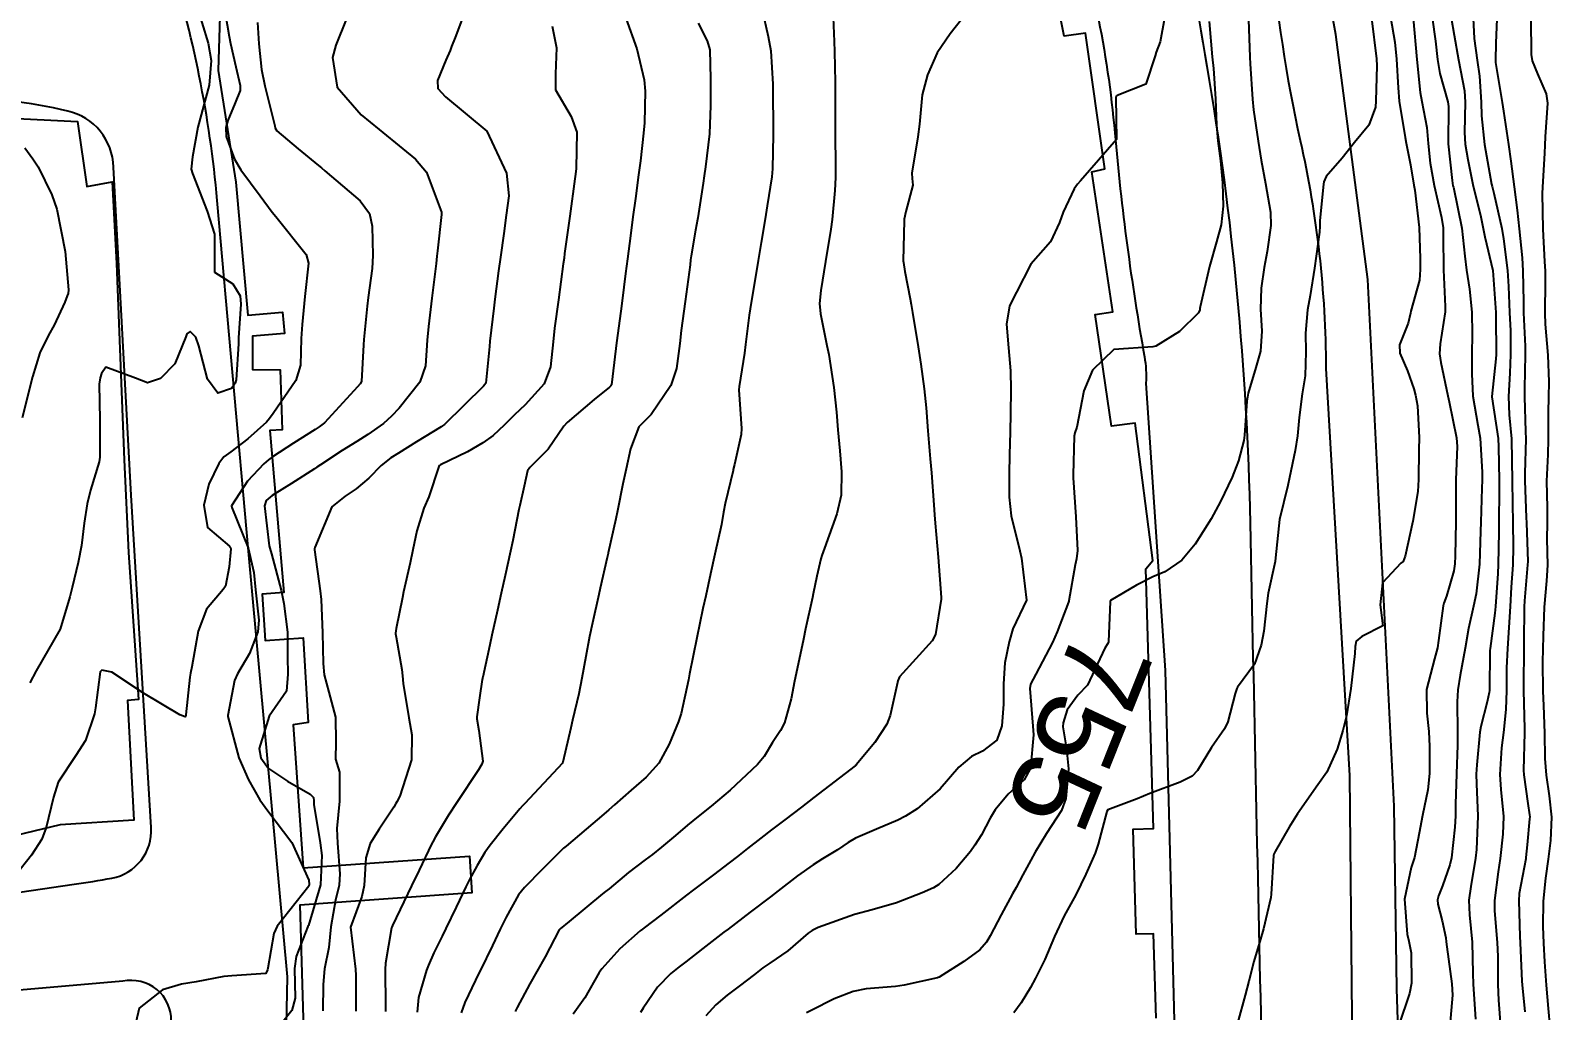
# Model space of a CAD drawing. Header units: metres. Extents: x 318500 to 325275, y 7408834 to 7428799.
# Drawn here: x 321218.3 to 321290.8, y 7409120 to 7409166.7 of the extents above; entities that cross this region are included whole.
import ezdxf
from ezdxf.enums import TextEntityAlignment as Align

# ---------------------------------------------------------------- set-up
doc = ezdxf.new("R2010")
doc.units = ezdxf.units.M
doc.header["$MEASUREMENT"] = 0
for name, color, linetype in [('Canaleta de Drenagem', 151, 'Continuous'), ('Cotas', 45, 'Continuous'), ('Curvas de Nivel 1m', 11, 'Continuous'), ('Curvas de Nivel 5m', 15, 'Continuous'), ('Edificações', 30, 'Continuous'), ('Vias Primárias', 230, 'Continuous')]:
    doc.layers.add(name, color=color, linetype=linetype)
doc.styles.add('ARIAL', font='arial.ttf')

msp = doc.modelspace()

# ---------------------------------------------------------------- linework, layer by layer
at = {"layer": 'Canaleta de Drenagem'}
for points in [[(321249.372, 7409290.234), (321249.697, 7409286.757, 0.086902), (321251.229, 7409281.147, 0.00275), (321257.743, 7409267.502, -0.093903), (321262.235, 7409250.864, 0.050455), (321266.014, 7409229.764, -0.079532), (321267.595, 7409216.573, 0.086585), (321268.046, 7409213.208), (321269.19, 7409207.889), (321275.744, 7409181.262, -0.040826), (321277.451, 7409170.665, 0.035451), (321278.83, 7409161.482, -0.053917), (321280.053, 7409150.623), (321281.177, 7409131.234), (321281.285, 7409119.741), (321281.5, 7409109.523), (321282.344, 7409085.246), (321281.633, 7409043.555), (321280.186, 7409023.382), (321278.371, 7409007.125), (321276.879, 7408998.216), (321270.131, 7408967.899, -0.036702), (321267.644, 7408959.635, 0.067069), (321266.315, 7408954.006, 0.067069)], [(321268.389, 7408955.146), (321268.561, 7408956.738), (321269.57, 7408961.324), (321271.84, 7408966.46), (321274.245, 7408976.26), (321280.124, 7409003.171), (321280.54, 7409007.448), (321282.798, 7409028.507), (321283.854, 7409044.085), (321284.195, 7409071.064), (321284.512, 7409088.009), (321284.098, 7409100.477), (321283.431, 7409121.071), (321283.307, 7409129.777), (321282.048, 7409154.855), (321280.529, 7409166.527), (321277.478, 7409183.2), (321270.713, 7409214.2), (321267.719, 7409226.907, -0.002152), (321265.108, 7409238.206, -0.05927), (321264.171, 7409247.153, 0.067762), (321263.029, 7409256.52, 0.026743), (321260.171, 7409265.439, 0.025155)]]:
    msp.add_lwpolyline(points, format="xyb", dxfattribs=at)
at = {"layer": 'Curvas de Nivel 1m', "flags": 128}
for points, elevation in [([(321227.525, 7409168.106), (321227.809, 7409166.438), (321227.87, 7409166.103), (321228.123, 7409164.985), (321228.324, 7409164.097), (321228.335, 7409163.868), (321228.098, 7409163.275), (321227.745, 7409162.435), (321227.653, 7409162.096), (321227.655, 7409161.675), (321228.065, 7409160.584), (321228.362, 7409160.087), (321229.28, 7409158.839), (321229.857, 7409158.072), (321230.027, 7409157.861), (321231.473, 7409156.048), (321231.586, 7409155.637), (321231.418, 7409154.048), (321231.286, 7409152.725), (321231.243, 7409152.051), (321231.197, 7409150.785), (321230.986, 7409150.054), (321229.904, 7409148.482), (321229.734, 7409148.239), (321229.588, 7409148.073), (321228.698, 7409147.272), (321227.879, 7409146.658), (321227.555, 7409146.415), (321227.317, 7409146.098), (321226.84, 7409145.12), (321226.592, 7409144.109), (321226.779, 7409143.055), (321227.821, 7409142.163), (321227.87, 7409142.089), (321227.883, 7409142.026), (321227.806, 7409141.174), (321227.628, 7409140.257), (321227.519, 7409140.094), (321226.722, 7409139.16), (321226.327, 7409138.111), (321226.034, 7409136.407), (321225.963, 7409136.117), (321225.926, 7409135.929), (321225.737, 7409134.12), (321225.734, 7409134.095), (321225.709, 7409134.03), (321225.455, 7409134.124), (321223.725, 7409135.163), (321222.211, 7409136.165), (321221.741, 7409136.259), (321221.657, 7409136.171), (321221.435, 7409134.454), (321221.384, 7409134.175), (321220.959, 7409132.912), (321220.505, 7409132.188), (321219.667, 7409130.928), (321219.439, 7409130.203), (321219.09, 7409128.756), (321218.874, 7409128.211), (321218.394, 7409127.443), (321217.603, 7409126.461)], 767), ([(321226.198, 7409168.081), (321226.806, 7409166.113), (321226.951, 7409165.289), (321226.845, 7409164.113), (321226.687, 7409163.526), (321226.312, 7409162.117), (321226.066, 7409160.697), (321226.003, 7409160.121), (321226.057, 7409159.915), (321226.759, 7409158.109), (321227.104, 7409157.013), (321227.104, 7409156.103), (321227.101, 7409155.214), (321227.986, 7409154.66), (321228.329, 7409154.087), (321228.369, 7409153.691), (321228.254, 7409152.087), (321228.243, 7409151.79), (321228.138, 7409150.088), (321228.086, 7409149.921), (321227.916, 7409149.662), (321227.268, 7409149.454), (321226.778, 7409150.107), (321226.354, 7409151.704), (321226.213, 7409152.116), (321225.954, 7409152.378), (321225.796, 7409152.279), (321225.738, 7409152.123), (321225.214, 7409150.848), (321224.534, 7409150.141), (321223.918, 7409149.936), (321223.338, 7409150.156), (321221.928, 7409150.687), (321221.716, 7409150.38), (321221.656, 7409150.174), (321221.613, 7409149.87), (321221.642, 7409148.174), (321221.643, 7409146.404), (321221.606, 7409146.174), (321221.203, 7409144.827), (321221.039, 7409144.182), (321220.899, 7409143.252), (321220.775, 7409142.186), (321220.615, 7409141.381), (321220.334, 7409140.192), (321220.221, 7409139.755), (321219.76, 7409138.2), (321218.606, 7409136.217), (321218.302, 7409135.651)], 768), ([(321239.155, 7409167.945), (321238.577, 7409166.386), (321238.402, 7409165.956), (321238.33, 7409165.764), (321238.13, 7409165.301), (321237.735, 7409164.346), (321237.752, 7409163.965), (321238.104, 7409163.554), (321240.08, 7409161.93), (321241.014, 7409159.92), (321241.124, 7409158.839), (321240.998, 7409157.92), (321240.883, 7409157.056), (321240.727, 7409155.923), (321240.642, 7409155.275), (321240.466, 7409153.925), (321240.407, 7409153.492), (321240.224, 7409151.927), (321240.2, 7409151.673), (321240.034, 7409149.929), (321239.991, 7409149.858), (321239.919, 7409149.788), (321238.059, 7409147.958), (321237.97, 7409147.888), (321237.898, 7409147.844), (321236.734, 7409147.131), (321235.879, 7409146.594), (321235.508, 7409146.361), (321235.051, 7409145.998), (321234.461, 7409145.404), (321233.853, 7409144.886), (321233.326, 7409144.54), (321232.698, 7409144.027), (321231.882, 7409142.1), (321231.867, 7409142.039), (321231.868, 7409141.991), (321232.146, 7409140.035), (321232.191, 7409139.627), (321232.252, 7409138.033), (321232.286, 7409136.572), (321232.339, 7409136.031), (321232.552, 7409135.203), (321232.869, 7409134.023), (321232.884, 7409132.83), (321232.879, 7409132.022), (321233.057, 7409131.402), (321233.068, 7409130.019), (321232.941, 7409128.72), (321232.966, 7409128.02), (321233.079, 7409126.547), (321233.044, 7409126.018), (321232.879, 7409125.307), (321232.651, 7409124.024), (321232.548, 7409123.043), (321232.344, 7409122.028), (321232.29, 7409121.277), (321232.264, 7409120.029)], 764), ([(321246.697, 7409167.302), (321247.228, 7409165.839), (321247.578, 7409164.375), (321247.631, 7409163.835), (321247.592, 7409162.33), (321247.55, 7409161.835), (321247.397, 7409160.506), (321247.309, 7409159.838), (321247.161, 7409158.721), (321247.043, 7409157.84), (321246.923, 7409156.935), (321246.781, 7409155.842), (321246.694, 7409155.142), (321246.525, 7409153.845), (321246.461, 7409153.357), (321246.255, 7409151.847), (321246.22, 7409151.573), (321246.019, 7409149.849), (321245.98, 7409149.789), (321245.919, 7409149.734), (321245.192, 7409149.14), (321243.902, 7409148.054), (321243.752, 7409147.882), (321243.003, 7409146.773), (321242.133, 7409145.906), (321242.024, 7409145.751), (321241.857, 7409145.021), (321241.652, 7409144.103), (321241.61, 7409143.912), (321241.317, 7409142.423), (321241.213, 7409141.916), (321240.958, 7409140.763), (321240.769, 7409139.92), (321240.587, 7409139.113), (321240.325, 7409137.924), (321240.222, 7409137.458), (321239.885, 7409135.929), (321239.859, 7409135.808), (321239.725, 7409134.93), (321239.608, 7409134.036), (321239.611, 7409133.931), (321239.702, 7409133.379), (321239.882, 7409131.928), (321239.837, 7409131.77), (321239.676, 7409131.514), (321238.655, 7409129.945), (321238.259, 7409129.343), (321237.635, 7409128.311), (321237.511, 7409128.083), (321237.448, 7409127.963), (321236.85, 7409126.733), (321236.485, 7409125.977), (321235.581, 7409124.093), (321235.551, 7409124.019), (321235.542, 7409123.99), (321235.248, 7409122.299), (321235.234, 7409121.993), (321235.25, 7409120.266), (321235.252, 7409119.993)], 762), ([(321256.563, 7409167.714), (321256.633, 7409166.201), (321256.648, 7409165.712), (321256.667, 7409164.26), (321256.669, 7409163.712), (321256.673, 7409162.295), (321256.675, 7409161.711), (321256.685, 7409160.33), (321256.683, 7409159.711), (321256.663, 7409159.099), (321256.534, 7409157.712), (321256.472, 7409157.265), (321256.22, 7409155.717), (321255.986, 7409154.332), (321255.931, 7409153.721), (321255.973, 7409153.224), (321256.285, 7409151.715), (321256.369, 7409151.289), (321256.608, 7409149.71), (321256.736, 7409148.535), (321256.808, 7409147.706), (321256.89, 7409146.699), (321256.978, 7409145.703), (321256.966, 7409144.591), (321256.754, 7409143.706), (321256.172, 7409142.063), (321256.033, 7409141.717), (321255.984, 7409141.551), (321255.805, 7409140.732), (321255.625, 7409139.89), (321255.587, 7409139.723), (321255.268, 7409138.228), (321255.161, 7409137.729), (321255.002, 7409136.981), (321254.745, 7409135.735), (321254.573, 7409134.892), (321254.254, 7409133.742), (321254.07, 7409133.379), (321253.696, 7409132.803), (321253.293, 7409132.147), (321252.977, 7409131.757), (321251.668, 7409130.539), (321250.761, 7409129.783), (321250.154, 7409129.291), (321249.646, 7409128.873), (321249.067, 7409128.38), (321248.407, 7409127.818), (321247.971, 7409127.478), (321247.621, 7409127.22), (321246.829, 7409126.621), (321245.907, 7409125.847), (321245.739, 7409125.708), (321245.597, 7409125.595), (321244.003, 7409124.292), (321243.581, 7409123.94), (321243.533, 7409123.881), (321242.855, 7409122.596), (321242.457, 7409121.896), (321242.121, 7409121.321), (321241.524, 7409120.188), (321241.432, 7409120)], 759), ([(321262.998, 7409167.627), (321262.149, 7409166.562), (321261.533, 7409165.649), (321261.073, 7409164.604), (321260.823, 7409163.659), (321260.693, 7409162.265), (321260.615, 7409161.662), (321260.323, 7409159.926), (321260.335, 7409159.666), (321260.372, 7409159.349), (321260.036, 7409158.095), (321259.964, 7409157.737), (321259.959, 7409157.671), (321259.921, 7409155.751), (321259.926, 7409155.671), (321259.996, 7409155.243), (321260.252, 7409153.935), (321260.294, 7409153.665), (321260.351, 7409153.287), (321260.634, 7409151.66), (321260.76, 7409150.835), (321260.911, 7409149.655), (321261.003, 7409148.746), (321261.096, 7409147.652), (321261.208, 7409146.322), (321261.26, 7409145.649), (321261.373, 7409144.121), (321261.411, 7409143.646), (321261.446, 7409143.255), (321261.589, 7409141.643), (321261.724, 7409139.708), (321261.724, 7409139.641), (321261.451, 7409137.959), (321261.299, 7409137.647), (321259.743, 7409135.94), (321259.665, 7409135.746), (321259.645, 7409135.671), (321259.297, 7409134.094), (321259.139, 7409133.676), (321258.571, 7409132.807), (321257.681, 7409131.752), (321257.655, 7409131.716), (321257.624, 7409131.691), (321255.665, 7409130.187), (321255.071, 7409129.729), (321254.272, 7409129.119), (321253.643, 7409128.648), (321253.132, 7409128.26), (321252.498, 7409127.761), (321252.014, 7409127.376), (321251.62, 7409127.074), (321250.882, 7409126.51), (321249.928, 7409125.795), (321249.597, 7409125.545), (321248.363, 7409124.593), (321247.582, 7409123.99), (321247.492, 7409123.92), (321247.378, 7409123.832), (321246.42, 7409122.988), (321245.553, 7409122.024), (321245.478, 7409121.925), (321245.431, 7409121.852), (321244.749, 7409120.645), (321244.194, 7409119.87)], 758), ([(321272.371, 7409167.303), (321272.15, 7409166.173), (321271.968, 7409165.686), (321271.914, 7409165.512), (321271.469, 7409164.167), (321270.111, 7409163.619), (321270.057, 7409163.585), (321270.043, 7409163.531), (321270.08, 7409161.53), (321268.362, 7409159.555), (321268.216, 7409159.399), (321268.054, 7409159.173), (321267.539, 7409158.066), (321267.366, 7409157.57), (321266.932, 7409156.661), (321266, 7409155.59), (321265.319, 7409154.264), (321264.982, 7409153.6), (321264.831, 7409152.738), (321264.93, 7409151.6), (321265.026, 7409150.507), (321265.044, 7409149.599), (321265.026, 7409148.482), (321265.004, 7409147.599), (321264.978, 7409146.505), (321264.969, 7409145.599), (321264.963, 7409144.49), (321265.054, 7409143.598), (321265.478, 7409141.939), (321265.553, 7409141.593), (321265.79, 7409139.59), (321265.136, 7409138.229), (321264.96, 7409137.598), (321264.752, 7409136.598), (321264.697, 7409135.6), (321264.697, 7409134.628), (321264.609, 7409133.601), (321264.38, 7409132.923), (321263.692, 7409132.395), (321263.168, 7409132.138), (321262.567, 7409131.627), (321261.67, 7409130.602), (321260.583, 7409129.656), (321260.018, 7409129.302), (321259.652, 7409129.111), (321258.648, 7409128.677), (321257.638, 7409128.251), (321257.288, 7409128.043), (321256.778, 7409127.703), (321256.074, 7409127.263), (321255.619, 7409126.977), (321254.886, 7409126.456), (321253.959, 7409125.745), (321253.597, 7409125.466), (321252.624, 7409124.725), (321251.582, 7409123.925), (321251.378, 7409123.773), (321250.365, 7409122.991), (321249.559, 7409122.369), (321249.237, 7409122.123), (321248.849, 7409121.811), (321248.208, 7409121.152), (321247.525, 7409120.153), (321247.405, 7409119.948)], 757), ([(321282.227, 7409167.312), (321282.46, 7409165.367), (321282.473, 7409165.029), (321282.437, 7409163.367), (321282.411, 7409163.063), (321282.098, 7409162.21), (321281.408, 7409161.38), (321280.827, 7409160.641), (321280.065, 7409159.765), (321279.954, 7409159.509), (321279.936, 7409159.402), (321279.768, 7409157.67), (321279.765, 7409157.404), (321279.745, 7409157.122), (321279.504, 7409155.408), (321279.295, 7409154.106), (321279.181, 7409153.412), (321279.075, 7409152.301), (321279.102, 7409151.413), (321279.07, 7409150.276), (321278.918, 7409149.415), (321278.774, 7409148.283), (321278.704, 7409147.418), (321278.586, 7409146.723), (321278.316, 7409145.423), (321278.237, 7409145.052), (321277.84, 7409143.43), (321277.656, 7409141.597), (321277.633, 7409141.432), (321277.309, 7409139.923), (321277.238, 7409139.436), (321277.098, 7409138.108), (321276.968, 7409137.438), (321276.655, 7409136.537), (321275.847, 7409135.449), (321275.803, 7409135.385), (321275.735, 7409135.147), (321275.382, 7409133.788), (321275.216, 7409133.457), (321274.599, 7409132.564), (321273.939, 7409131.476), (321273.677, 7409131.204), (321273.107, 7409130.921), (321271.669, 7409130.384), (321271.059, 7409130.123), (321269.661, 7409129.608), (321269.623, 7409129.531), (321269.207, 7409127.966), (321269.056, 7409127.539), (321268.622, 7409126.537), (321268.133, 7409125.552), (321267.59, 7409124.56), (321267.122, 7409123.567), (321266.661, 7409122.476), (321266.225, 7409121.58), (321265.986, 7409121.14), (321265.532, 7409120.41), (321265.189, 7409119.929)], 754), ([(321283.127, 7409167.36), (321283.343, 7409166.167), (321283.422, 7409165.357), (321283.491, 7409163.985), (321283.542, 7409163.356), (321283.828, 7409161.617), (321283.875, 7409161.352), (321284.075, 7409160.326), (321284.249, 7409159.347), (321284.289, 7409159.114), (321284.497, 7409157.343), (321284.539, 7409155.866), (321284.544, 7409155.342), (321284.509, 7409154.836), (321284.103, 7409153.348), (321284.077, 7409153.25), (321283.972, 7409152.788), (321283.566, 7409151.744), (321283.574, 7409151.354), (321283.942, 7409150.51), (321284.24, 7409149.652), (321284.324, 7409149.344), (321284.422, 7409148.843), (321284.502, 7409147.341), (321284.485, 7409146.747), (321284.465, 7409145.341), (321284.438, 7409144.765), (321284.196, 7409143.345), (321283.823, 7409141.682), (321283.735, 7409141.437), (321283.627, 7409141.352), (321282.751, 7409140.416), (321282.63, 7409139.362), (321282.77, 7409138.365), (321281.767, 7409137.855), (321281.499, 7409137.639), (321281.44, 7409137.375), (321281.428, 7409137.046), (321281.237, 7409135.378), (321281.028, 7409134.073), (321280.866, 7409133.383), (321280.591, 7409132.493), (321280.091, 7409131.394), (321279.674, 7409130.786), (321278.702, 7409129.414), (321278.298, 7409128.772), (321277.633, 7409127.621), (321277.575, 7409127.487), (321277.561, 7409127.431), (321277.441, 7409125.593), (321277.422, 7409125.432), (321277.079, 7409123.941), (321276.933, 7409123.436), (321276.62, 7409122.384), (321276.387, 7409121.442), (321276.214, 7409120.77), (321275.848, 7409119.447)], 753), ([(321284.214, 7409167.305), (321284.39, 7409165.346), (321284.538, 7409163.766), (321284.621, 7409163.342), (321284.859, 7409162.1), (321284.924, 7409161.337), (321285.015, 7409160.397), (321285.213, 7409159.333), (321285.555, 7409157.809), (321285.631, 7409157.326), (321285.643, 7409156.943), (321285.658, 7409155.325), (321285.736, 7409153.571), (321285.726, 7409153.324), (321285.492, 7409151.792), (321285.469, 7409151.327), (321285.526, 7409150.906), (321285.866, 7409149.321), (321285.926, 7409149.034), (321286.279, 7409147.314), (321286.306, 7409146.902), (321286.236, 7409145.315), (321286.236, 7409143.704), (321286.238, 7409143.314), (321286.211, 7409141.7), (321286.195, 7409141.314), (321286.148, 7409140.982), (321285.797, 7409139.775), (321285.671, 7409139.442), (321285.633, 7409139.322), (321285.423, 7409137.667), (321285.371, 7409137.326), (321285.222, 7409136.795), (321284.837, 7409135.334), (321284.855, 7409134.201), (321284.948, 7409133.331), (321284.982, 7409132.613), (321284.989, 7409131.33), (321284.902, 7409130.561), (321284.654, 7409129.335), (321284.499, 7409128.485), (321284.267, 7409127.34), (321284.115, 7409126.85), (321283.8, 7409125.347), (321283.917, 7409123.679), (321284.001, 7409123.344), (321284.118, 7409122.796), (321284.125, 7409121.341), (321284.033, 7409120.853), (321283.52, 7409119.35)], 752), ([(321285.112, 7409167.336), (321285.28, 7409166.206), (321285.374, 7409165.331), (321285.474, 7409164.674), (321285.866, 7409163.324), (321285.89, 7409163.106), (321285.878, 7409161.323), (321286.064, 7409159.577), (321286.107, 7409159.319), (321286.127, 7409159.251), (321286.526, 7409157.313), (321286.673, 7409155.967), (321286.757, 7409155.309), (321286.895, 7409154.408), (321287, 7409153.305), (321287.014, 7409152.254), (321287.003, 7409151.304), (321287.011, 7409150.375), (321287.054, 7409149.303), (321287.291, 7409147.917), (321287.4, 7409147.297), (321287.493, 7409145.678), (321287.493, 7409145.296), (321287.483, 7409144.915), (321287.434, 7409143.296), (321287.425, 7409142.878), (321287.368, 7409141.297), (321287.211, 7409139.886), (321287.085, 7409139.301), (321286.844, 7409138.234), (321286.68, 7409137.306), (321286.448, 7409136.011), (321286.335, 7409135.311), (321286.299, 7409134.744), (321286.322, 7409133.311), (321286.323, 7409132.688), (321286.279, 7409131.311), (321286.226, 7409129.872), (321286.22, 7409129.312), (321286.194, 7409128.77), (321286.028, 7409127.314), (321285.96, 7409126.979), (321285.61, 7409125.982), (321285.413, 7409125.513), (321285.365, 7409125.324), (321285.386, 7409125.111), (321285.59, 7409124.315), (321285.769, 7409123.505), (321285.788, 7409123.317), (321285.812, 7409123.081), (321286.059, 7409121.312), (321286.085, 7409120.768), (321285.961, 7409119.313)], 751), ([(321287.072, 7409167.306), (321287.115, 7409166.346), (321287.254, 7409165.303), (321287.369, 7409164.542), (321287.444, 7409163.3), (321287.463, 7409162.659), (321287.613, 7409161.297), (321287.948, 7409159.406), (321287.973, 7409159.291), (321288.055, 7409158.965), (321288.438, 7409157.286), (321288.52, 7409156.79), (321288.697, 7409155.283), (321288.747, 7409154.535), (321288.805, 7409153.282), (321288.84, 7409152.408), (321288.85, 7409151.281), (321288.822, 7409150.401), (321288.754, 7409149.282), (321288.786, 7409148.412), (321288.888, 7409147.28), (321288.916, 7409146.248), (321288.922, 7409145.279), (321288.947, 7409144.191), (321288.954, 7409143.279), (321288.97, 7409142.142), (321288.952, 7409141.279), (321288.875, 7409140.208), (321288.823, 7409139.28), (321288.774, 7409138.286), (321288.697, 7409137.281), (321288.659, 7409136.373), (321288.661, 7409135.281), (321288.629, 7409134.379), (321288.51, 7409133.282), (321288.425, 7409132.557), (321288.342, 7409131.283), (321288.383, 7409130.573), (321288.513, 7409129.281), (321288.487, 7409128.442), (321288.349, 7409127.283), (321288.255, 7409126.649), (321288.092, 7409125.285), (321288.092, 7409124.788), (321288.216, 7409123.284), (321288.24, 7409122.613), (321288.24, 7409121.283), (321288.278, 7409120.543), (321288.373, 7409119.281)], 749), ([(321229.159, 7409167.094), (321229.218, 7409166.084), (321229.344, 7409164.859), (321229.502, 7409164.079), (321229.975, 7409162.178), (321230.004, 7409162.071), (321230.079, 7409161.94), (321231.093, 7409161.077), (321232.062, 7409160.284), (321232.197, 7409160.173), (321232.366, 7409160.035), (321234.039, 7409158.609), (321234.49, 7409158.005), (321234.619, 7409157.406), (321234.649, 7409156.004), (321234.616, 7409155.382), (321234.435, 7409154.005), (321234.386, 7409153.594), (321234.226, 7409152.007), (321234.209, 7409151.744), (321234.103, 7409150.008), (321234.042, 7409149.886), (321233.917, 7409149.749), (321232.346, 7409148.033), (321232.098, 7409147.836), (321231.895, 7409147.711), (321230.874, 7409147.066), (321229.875, 7409146.422), (321229.676, 7409146.269), (321229.451, 7409146.074), (321228.681, 7409145.259), (321227.923, 7409144.089), (321227.932, 7409143.996), (321228.707, 7409142.081), (321228.975, 7409140.906), (321229.064, 7409140.077), (321229.215, 7409138.629), (321229.172, 7409138.076), (321228.775, 7409137.055), (321228.208, 7409136.085), (321228.065, 7409135.757), (321227.747, 7409134.09), (321227.748, 7409134.051), (321228.268, 7409132.084), (321228.725, 7409131.024), (321229.26, 7409130.074), (321229.652, 7409129.559), (321230.784, 7409128.053), (321231.603, 7409126.25), (321231.622, 7409126.04), (321231.599, 7409125.96), (321230.092, 7409124.062), (321229.926, 7409123.713), (321229.65, 7409122.069), (321229.635, 7409121.983), (321229.546, 7409121.805), (321227.935, 7409121.696), (321227.544, 7409121.666), (321226.238, 7409121.411), (321225.538, 7409121.298), (321224.635, 7409121.032), (321223.52, 7409120.15), (321223.131, 7409118.526)], 766), ([(321243.186, 7409166.93), (321243.402, 7409165.891), (321243.351, 7409164.662), (321243.35, 7409163.891), (321244.091, 7409162.626), (321244.365, 7409161.876), (321244.334, 7409160.148), (321244.299, 7409159.876), (321244.272, 7409159.662), (321244.03, 7409157.88), (321243.788, 7409156.098), (321243.758, 7409155.884), (321243.723, 7409155.61), (321243.493, 7409153.887), (321243.311, 7409152.539), (321243.233, 7409151.891), (321243.117, 7409150.707), (321242.819, 7409149.897), (321241.91, 7409148.885), (321241.402, 7409148.418), (321240.902, 7409147.92), (321240.381, 7409147.436), (321239.887, 7409147.089), (321239.164, 7409146.657), (321237.871, 7409146.03), (321237.827, 7409146.004), (321237.787, 7409145.961), (321237.31, 7409144.506), (321237.082, 7409143.971), (321236.743, 7409142.89), (321236.559, 7409141.979), (321236.425, 7409141.366), (321236.118, 7409139.985), (321236.059, 7409139.713), (321235.764, 7409138.244), (321235.727, 7409138.024), (321235.727, 7409137.99), (321235.758, 7409137.822), (321236.039, 7409136.281), (321236.06, 7409135.985), (321236.098, 7409135.621), (321236.366, 7409133.98), (321236.5, 7409133.176), (321236.485, 7409131.978), (321235.93, 7409130.253), (321235.798, 7409129.988), (321235.751, 7409129.897), (321235.656, 7409129.734), (321234.951, 7409128.686), (321234.519, 7409128.001), (321234.31, 7409127.313), (321234.23, 7409126.004), (321234.126, 7409125.474), (321233.58, 7409124.01), (321233.816, 7409122.007), (321233.832, 7409121.72), (321233.845, 7409120.007)], 763), ([(321250.153, 7409167.075), (321250.578, 7409166.227), (321250.696, 7409165.792), (321250.742, 7409164.413), (321250.738, 7409163.791), (321250.738, 7409163.152), (321250.681, 7409161.791), (321250.501, 7409160.23), (321250.441, 7409159.794), (321250.394, 7409159.455), (321250.125, 7409157.799), (321250.113, 7409157.714), (321250.021, 7409157.204), (321249.817, 7409155.989), (321249.788, 7409155.803), (321249.76, 7409155.566), (321249.531, 7409153.807), (321249.344, 7409152.424), (321249.268, 7409151.81), (321249.12, 7409150.625), (321248.851, 7409149.816), (321247.906, 7409148.432), (321247.604, 7409148.132), (321247.324, 7409147.836), (321246.924, 7409146.8), (321246.713, 7409145.842), (321246.567, 7409145.136), (321246.303, 7409143.845), (321246.222, 7409143.46), (321245.868, 7409141.85), (321245.861, 7409141.808), (321245.817, 7409141.622), (321245.487, 7409140.162), (321245.42, 7409139.856), (321245.116, 7409138.513), (321244.977, 7409137.862), (321244.792, 7409136.906), (321244.612, 7409135.867), (321244.467, 7409135.13), (321244.163, 7409133.873), (321244.076, 7409133.503), (321243.708, 7409131.88), (321243.68, 7409131.832), (321241.889, 7409129.907), (321241.776, 7409129.79), (321241.656, 7409129.657), (321240.863, 7409128.696), (321240.232, 7409127.924), (321239.979, 7409127.572), (321239.615, 7409126.957), (321239.256, 7409126.285), (321239.08, 7409125.938), (321238.616, 7409124.971), (321238.126, 7409123.952), (321237.947, 7409123.582), (321237.562, 7409122.79), (321237.306, 7409122.212), (321237.213, 7409121.965), (321236.832, 7409120.669), (321236.758, 7409119.971)], 761), ([(321274.492, 7409167.148), (321274.642, 7409165.472), (321274.694, 7409164.909), (321274.796, 7409163.47), (321274.838, 7409162.209), (321274.908, 7409161.468), (321275.036, 7409160.505), (321275.121, 7409159.464), (321275.156, 7409158.351), (321275.062, 7409157.465), (321274.838, 7409156.647), (321274.503, 7409155.472), (321274.062, 7409153.56), (321274.048, 7409153.479), (321274.039, 7409153.419), (321273.977, 7409153.28), (321273.075, 7409152.382), (321271.953, 7409151.692), (321271.811, 7409151.652), (321269.95, 7409151.53), (321268.93, 7409150.55), (321268.518, 7409149.551), (321268.181, 7409147.834), (321268.095, 7409147.557), (321268.06, 7409147.395), (321268.015, 7409145.558), (321268.019, 7409145.407), (321268.132, 7409143.556), (321268.219, 7409141.949), (321268.168, 7409141.555), (321268.102, 7409141.269), (321267.811, 7409139.56), (321267.807, 7409139.543), (321267.789, 7409139.493), (321267.254, 7409138.081), (321267.026, 7409137.571), (321266.233, 7409136.07), (321265.982, 7409135.586), (321265.949, 7409135.374), (321266.094, 7409133.584), (321266.12, 7409133.168), (321265.98, 7409131.586), (321265.674, 7409131.026), (321264.91, 7409130.355), (321264.292, 7409129.604), (321264.062, 7409129.198), (321263.642, 7409128.417), (321263.331, 7409127.918), (321263.115, 7409127.618), (321262.439, 7409126.807), (321261.606, 7409126.05), (321261.355, 7409125.892), (321260.815, 7409125.652), (321259.595, 7409125.171), (321258.435, 7409124.838), (321257.589, 7409124.611), (321255.87, 7409124.003), (321255.581, 7409123.857), (321255.394, 7409123.723), (321254.412, 7409122.893), (321253.558, 7409122.297), (321253.236, 7409122.072), (321252.832, 7409121.757), (321252.106, 7409121.2), (321251.535, 7409120.768), (321250.988, 7409120.318), (321250.506, 7409119.785)], 756), ([(321288.188, 7409167.272), (321288.153, 7409166.123), (321288.13, 7409165.3), (321288.139, 7409165.198), (321288.448, 7409163.287), (321288.507, 7409162.885), (321288.757, 7409161.283), (321288.86, 7409160.501), (321289.021, 7409159.28), (321289.159, 7409158.163), (321289.262, 7409157.278), (321289.397, 7409155.896), (321289.427, 7409155.276), (321289.46, 7409153.803), (321289.473, 7409153.275), (321289.543, 7409151.688), (321289.549, 7409151.274), (321289.517, 7409149.691), (321289.509, 7409149.274), (321289.562, 7409147.616), (321289.57, 7409147.273), (321289.533, 7409145.615), (321289.533, 7409145.273), (321289.598, 7409143.527), (321289.608, 7409143.272), (321289.667, 7409141.427), (321289.662, 7409141.272), (321289.506, 7409139.561), (321289.492, 7409139.273), (321289.483, 7409137.563), (321289.477, 7409137.273), (321289.46, 7409135.555), (321289.463, 7409135.273), (321289.51, 7409133.476), (321289.509, 7409133.272), (321289.461, 7409131.495), (321289.475, 7409131.272), (321289.666, 7409129.907), (321289.754, 7409129.361), (321289.764, 7409129.268), (321289.759, 7409129.168), (321289.64, 7409127.941), (321289.576, 7409127.326), (321289.569, 7409127.271), (321289.264, 7409125.615), (321289.236, 7409125.274), (321289.288, 7409123.568), (321289.303, 7409123.273), (321289.383, 7409121.442), (321289.395, 7409121.272), (321289.531, 7409119.98)], 748), ([(321289.809, 7409167.274), (321289.836, 7409165.582), (321289.883, 7409165.273), (321290.131, 7409164.649), (321290.549, 7409163.696), (321290.608, 7409163.263), (321290.492, 7409161.663), (321290.482, 7409161.264), (321290.473, 7409160.875), (321290.37, 7409159.265), (321290.36, 7409158.961), (321290.394, 7409157.265), (321290.47, 7409155.719), (321290.493, 7409155.263), (321290.5, 7409154.765), (321290.477, 7409153.263), (321290.5, 7409152.734), (321290.62, 7409151.26), (321290.666, 7409149.988), (321290.656, 7409149.259), (321290.638, 7409148.54), (321290.647, 7409147.259), (321290.617, 7409146.532), (321290.565, 7409145.26), (321290.598, 7409144), (321290.595, 7409143.259), (321290.585, 7409142.513), (321290.606, 7409141.258), (321290.565, 7409140.502), (321290.45, 7409139.26), (321290.404, 7409137.888), (321290.384, 7409137.261), (321290.367, 7409136.654), (321290.382, 7409135.26), (321290.411, 7409134.579), (321290.463, 7409133.259), (321290.488, 7409132.054), (321290.538, 7409131.257), (321290.685, 7409130.269), (321290.803, 7409129.253), (321290.749, 7409128.147), (321290.644, 7409127.255), (321290.521, 7409126.352), (321290.4, 7409125.258), (321290.384, 7409124.054), (321290.42, 7409123.257), (321290.465, 7409122.358), (321290.538, 7409121.255), (321290.643, 7409120.144), (321290.72, 7409119.252)], 747), ([(321218.069, 7409161.134), (321218.451, 7409160.611), (321218.708, 7409160.22), (321219.357, 7409158.893), (321219.592, 7409158.207), (321220, 7409156.2), (321220.145, 7409154.361), (321220.13, 7409154.198), (321220.09, 7409154.087), (321219.974, 7409153.784), (321219.476, 7409152.688), (321219.201, 7409152.211), (321218.781, 7409151.373), (321218.436, 7409150.222), (321217.948, 7409148.277)], 769)]:
    msp.add_lwpolyline(points, dxfattribs=dict(at, elevation=elevation))
at = {"layer": 'Curvas de Nivel 5m', "flags": 128}
for points, elevation in [([(321253.185, 7409167.76), (321253.476, 7409166.427), (321253.612, 7409165.755), (321253.699, 7409164.171), (321253.701, 7409163.754), (321253.719, 7409162.12), (321253.72, 7409161.754), (321253.693, 7409160.125), (321253.663, 7409159.754), (321253.43, 7409158.365), (321253.332, 7409157.757), (321253.148, 7409156.624), (321253, 7409155.76), (321252.857, 7409154.896), (321252.676, 7409153.763), (321252.58, 7409153.155), (321252.399, 7409151.766), (321252.358, 7409151.352), (321252.095, 7409149.768), (321252.088, 7409149.599), (321252.218, 7409147.767), (321252.19, 7409147.472), (321251.874, 7409146.042), (321251.822, 7409145.819), (321251.808, 7409145.771), (321251.435, 7409144.188), (321251.36, 7409143.777), (321251.254, 7409143.199), (321250.945, 7409141.783), (321250.743, 7409140.849), (321250.508, 7409139.789), (321250.378, 7409139.195), (321250.079, 7409137.795), (321249.743, 7409136.082), (321249.683, 7409135.801), (321249.333, 7409134.188), (321249.212, 7409133.807), (321248.77, 7409132.738), (321248.271, 7409131.821), (321247.673, 7409131.164), (321246.964, 7409130.54), (321246.17, 7409129.845), (321245.896, 7409129.608), (321245.653, 7409129.4), (321244.815, 7409128.689), (321243.854, 7409127.877), (321243.735, 7409127.772), (321243.627, 7409127.673), (321242.735, 7409126.771), (321241.873, 7409125.906), (321241.596, 7409125.551), (321241.009, 7409124.493), (321240.722, 7409123.919), (321240.347, 7409123.144), (321239.758, 7409121.928), (321239.689, 7409121.787), (321239.543, 7409121.487), (321239.033, 7409120.432), (321238.855, 7409119.94)], 760), ([(321286.025, 7409167.322), (321286.158, 7409166.503), (321286.369, 7409165.317), (321286.658, 7409163.852), (321286.693, 7409163.311), (321286.647, 7409161.863), (321286.683, 7409161.311), (321286.809, 7409160.579), (321287.069, 7409159.305), (321287.421, 7409157.918), (321287.55, 7409157.297), (321287.622, 7409156.892), (321288.01, 7409155.29), (321288.14, 7409153.288), (321288.145, 7409153.121), (321288.159, 7409151.288), (321288.148, 7409151.088), (321287.953, 7409149.29), (321287.954, 7409149.265), (321288.254, 7409147.286), (321288.281, 7409146.899), (321288.305, 7409145.286), (321288.308, 7409144.843), (321288.292, 7409143.286), (321288.288, 7409142.841), (321288.266, 7409141.286), (321288.242, 7409140.858), (321288.136, 7409139.287), (321288.104, 7409138.97), (321287.87, 7409137.289), (321287.861, 7409137.187), (321287.839, 7409135.289), (321287.833, 7409135.195), (321287.732, 7409134.745), (321287.437, 7409133.571), (321287.393, 7409133.295), (321287.244, 7409131.739), (321287.214, 7409131.297), (321287.222, 7409130.843), (321287.296, 7409129.295), (321287.225, 7409127.707), (321287.179, 7409127.297), (321286.953, 7409125.956), (321286.865, 7409125.301), (321286.896, 7409124.604), (321287.014, 7409123.298), (321287.044, 7409121.811), (321287.071, 7409121.297), (321287.18, 7409119.64)], 750), ([(321233.373, 7409167.248), (321232.894, 7409166.029), (321232.725, 7409165.437), (321232.948, 7409164.027), (321234.09, 7409162.704), (321234.951, 7409162.001), (321236.071, 7409161.089), (321236.679, 7409160.594), (321237.211, 7409159.973), (321237.921, 7409158.072), (321237.925, 7409157.962), (321237.737, 7409156.231), (321237.703, 7409155.964), (321237.659, 7409155.627), (321237.463, 7409153.968), (321237.301, 7409152.629), (321237.235, 7409151.971), (321237.151, 7409150.752), (321236.894, 7409149.975), (321235.907, 7409148.738), (321235.543, 7409148.354), (321235.15, 7409147.998), (321234.414, 7409147.483), (321233.887, 7409147.149), (321233.191, 7409146.71), (321232.151, 7409146.036), (321231.984, 7409145.923), (321231.867, 7409145.843), (321230.771, 7409145.142), (321229.848, 7409144.577), (321229.576, 7409144.341), (321229.481, 7409144.074), (321229.715, 7409142.177), (321229.744, 7409142.071), (321229.816, 7409141.792), (321230.288, 7409140.063), (321230.415, 7409139.426), (321230.584, 7409138.058), (321230.588, 7409136.897), (321230.6, 7409136.057), (321230.538, 7409135.248), (321229.71, 7409134.07), (321229.235, 7409132.526), (321229.313, 7409132.074), (321229.675, 7409131.572), (321230.587, 7409130.974), (321231.663, 7409130.348), (321231.819, 7409130.195), (321231.833, 7409130.037), (321231.842, 7409129.852), (321232.142, 7409128.032), (321232.222, 7409127.43), (321232.164, 7409126.032), (321231.581, 7409124.095), (321231.556, 7409124.04), (321230.992, 7409122.615), (321230.914, 7409122.05), (321230.949, 7409120.629), (321230.785, 7409120.051), (321229.504, 7409118.428)], 765), ([(321276.364, 7409167.251), (321276.429, 7409165.447), (321276.445, 7409165.137), (321276.552, 7409163.446), (321276.607, 7409162.943), (321276.829, 7409161.443), (321276.974, 7409160.543), (321277.172, 7409159.439), (321277.41, 7409158.066), (321277.435, 7409157.436), (321277.255, 7409156.201), (321277.117, 7409155.439), (321276.976, 7409154.455), (321276.942, 7409153.44), (321277.003, 7409152.401), (321276.944, 7409151.44), (321276.717, 7409150.664), (321276.346, 7409149.446), (321276.291, 7409149.072), (321276.182, 7409147.447), (321276.143, 7409147.2), (321275.882, 7409146.228), (321275.672, 7409145.654), (321275.581, 7409145.454), (321275.028, 7409144.287), (321274.585, 7409143.469), (321273.828, 7409142.263), (321273.182, 7409141.49), (321272.372, 7409140.941), (321271.808, 7409140.694), (321271.025, 7409140.295), (321269.791, 7409139.569), (321269.774, 7409139.546), (321269.77, 7409139.53), (321269.689, 7409137.603), (321269.666, 7409137.531), (321269.524, 7409137.3), (321268.696, 7409135.546), (321268.229, 7409135.056), (321267.722, 7409134.361), (321267.529, 7409133.747), (321267.526, 7409133.563), (321267.694, 7409132.506), (321267.79, 7409131.558), (321267.666, 7409130.143), (321267.453, 7409129.563), (321266.74, 7409128.477), (321266.201, 7409127.581), (321266.001, 7409127.207), (321265.614, 7409126.503), (321265.291, 7409125.907), (321265.122, 7409125.595), (321264.59, 7409124.6), (321264.058, 7409123.605), (321263.877, 7409123.305), (321263.57, 7409122.942), (321262.805, 7409122.378), (321261.624, 7409121.639), (321261.577, 7409121.612), (321261.549, 7409121.599), (321259.956, 7409121.252), (321259.543, 7409121.193), (321258.155, 7409121.07), (321257.539, 7409120.955), (321256.629, 7409120.609), (321255.525, 7409120.043), (321255.314, 7409119.933)], 755)]:
    msp.add_lwpolyline(points, dxfattribs=dict(at, elevation=elevation))
at = {"layer": 'Edificações'}
for points in [[(321271.964, 7409119.673), (321271.846, 7409123.7), (321271.019, 7409123.676), (321270.873, 7409128.683), (321271.841, 7409128.711), (321271.482, 7409141.084), (321271.811, 7409141.473), (321270.963, 7409148.016), (321269.844, 7409147.871), (321269.056, 7409153.191), (321269.896, 7409153.315), (321268.906, 7409159.987), (321269.521, 7409160.138), (321268.593, 7409166.59), (321267.591, 7409166.446), (321266.524, 7409171.809)], [(321227.406, 7409168.963), (321227.287, 7409164.816), (321228.13, 7409159.494), (321228.688, 7409153.157), (321230.354, 7409153.304), (321230.444, 7409152.29), (321228.923, 7409152.156), (321228.915, 7409150.57), (321230.243, 7409150.563), (321230.329, 7409147.693), (321229.745, 7409147.675), (321230.41, 7409139.96), (321229.371, 7409139.87), (321229.523, 7409137.67), (321231.324, 7409137.794), (321231.568, 7409133.768), (321230.855, 7409133.651), (321231.331, 7409126.84), (321239.25, 7409127.393), (321239.372, 7409125.642), (321231.173, 7409125.069), (321231.354, 7409119.146)], [(321210.031, 7409162.904), (321220.576, 7409162.389), (321221.021, 7409159.285), (321222.232, 7409159.506), (321222.443, 7409155.617), (321222.796, 7409146.266), (321223.016, 7409141.855), (321223.483, 7409134.851), (321222.957, 7409134.816), (321223.27, 7409129.11), (321219.755, 7409128.893), (321213.463, 7409127.382)]]:
    msp.add_lwpolyline(points, dxfattribs=at)
at = {"layer": 'Vias Primárias'}
for points in [[(321247.922, 7409275.713), (321261.561, 7409223.933, -0.007924), (321263.317, 7409219.15, 0.020438), (321264.998, 7409215.373), (321266.723, 7409210.059), (321268.219, 7409202.479, -0.016565), (321269.213, 7409196.385, 0.010549), (321270.434, 7409188.291, -0.001036), (321272.865, 7409174.028, 0.000261), (321274.385, 7409165.02, -0.036715), (321276.442, 7409143.272, 0.000379), (321277.002, 7409117.474, -0.004567)], [(321230.192, 7409102.484), (321230.583, 7409121.654), (321228.729, 7409141.919), (321227.237, 7409158.619, 0.054183), (321224.894, 7409170.334, -0.038414), (321222.802, 7409181.21), (321221.28, 7409188.46), (321218.518, 7409205.397, -0.05867), (321218.518, 7409208.092, -0.360545), (321219.899, 7409209.408), (321221.681, 7409209.532), (321257.695, 7409211.339, -0.378843), (321260.726, 7409208.918), (321264.955, 7409187.641), (321269.143, 7409167.61, -0.029699), (321269.994, 7409161.848, 0.022334), (321271.409, 7409151.185, -0.061069), (321271.478, 7409149.927), (321272.392, 7409136.24), (321272.897, 7409116.486)], [(321069.931, 7409120.648), (321094.249, 7409121.375), (321131.941, 7409122.593), (321177.377, 7409123.036), (321209.086, 7409124.391), (321220.42, 7409126.057, 0.008307), (321222.213, 7409126.351, 0.381053), (321224.091, 7409128.755), (321223.137, 7409144.587), (321222.294, 7409160.216, 0.342246), (321220.117, 7409162.885, 0.056801), (321214.539, 7409163.521), (321179.712, 7409163.523), (321122.38, 7409164.86), (321087.679, 7409165.135), (321060.531, 7409165.796)], [(321067.928, 7409073.634), (321101.762, 7409073.899), (321173.698, 7409074.347), (321219.323, 7409075.14, 0.319429), (321222.834, 7409077.732), (321224.215, 7409091.485), (321224.656, 7409098.39), (321225.05, 7409119.539, 0.483885), (321222.739, 7409121.438), (321210.5, 7409120.373), (321194.006, 7409119.553), (321161.371, 7409118.385), (321070.393, 7409116.205)]]:
    msp.add_lwpolyline(points, format="xyb", dxfattribs=at)

# ---------------------------------------------------------------- texts
at = {"layer": 'Cotas', "style": 'ARIAL'}
msp.add_text('755', height=4, rotation=248.30195, dxfattribs=at).set_placement((321268.289, 7409133.305, 755), align=Align.MIDDLE_CENTER)

doc.saveas('drawing.dxf')
